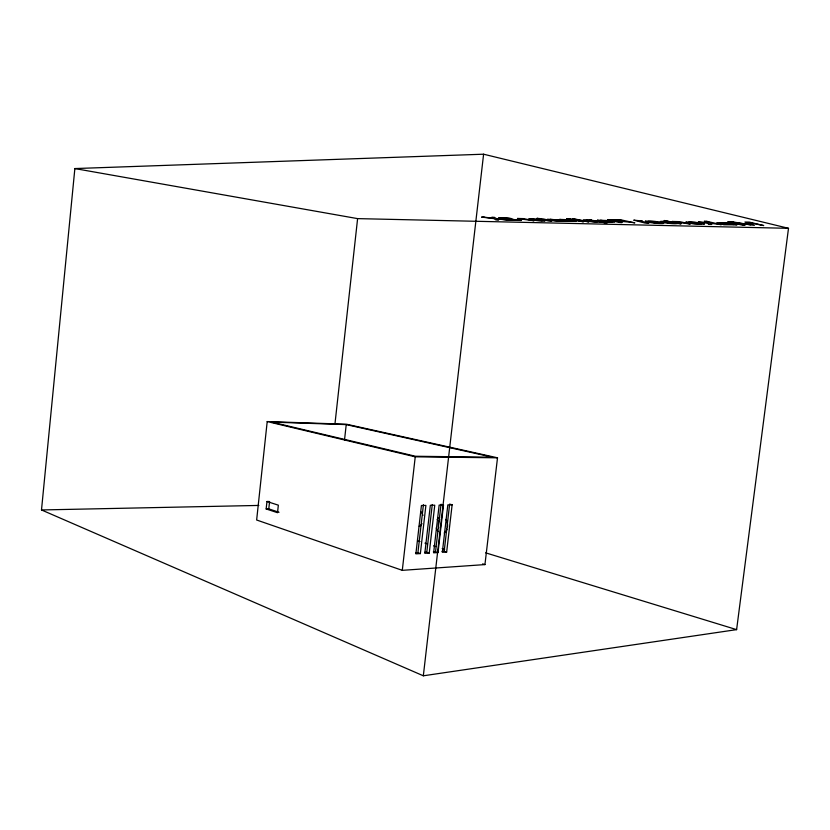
<?xml version="1.0" encoding="UTF-8"?>
<svg xmlns="http://www.w3.org/2000/svg" width="830" height="830" viewBox="0 0 830 830"><rect width="100%" height="100%" fill="white"/><g stroke="black" fill="none" stroke-linecap="round" stroke-linejoin="round"><path stroke-width="1.25" d="M41.5 509.952L74.866 168.563L483.6 154.204L788.5 228.312L736.615 629.628L423.331 675.796L41.5 509.952L258.846 505.429M267.208 421.567L256.646 520.005L402.291 570.335L484.938 564.587L497.512 457.807L346.66 424.255L267.208 421.567L415.239 456.822L497.512 457.807M266.959 501.507L278.341 505.169L277.531 512.712L266.16 508.956L266.959 501.507L268.713 501.465M279.025 512.266L268.785 508.894L269.594 501.455M334.915 424.317L357.606 218.622L788.5 228.312M344.523 439.921L346.224 424.607L271.701 422.096L415.477 456.261L492.574 457.216L346.224 424.607M402.291 570.335L415.239 456.822M420.364 553.589L415.882 553.849L421.422 505.512L425.894 505.408L420.364 553.589L417.905 552.79L423.414 504.713M429.235 553.071L424.815 553.33L430.334 505.304L434.754 505.2L429.235 553.071L426.776 552.282L432.274 504.516M438.001 552.562L435.532 551.774L441.01 504.308L443.5 504.993L438.001 552.562L433.634 552.822L439.143 505.096L443.5 504.993M423.331 675.796L483.6 154.204M446.654 552.054L444.185 551.276L449.642 504.111L452.132 504.796L446.654 552.054L442.338 552.313L447.827 504.899L452.132 504.796M419.617 526.023L420.914 525.068A8.279 5.592 87.8 0 0 421.993 523.647M439.672 517.225L438.333 518.19A8.466 5.831 87.2 0 0 437.223 519.642M444.185 532.974L445.129 532.31A8.466 5.831 87.2 0 0 447.069 529.021M415.664 552.925L417.905 552.79M424.566 552.407L426.776 552.282M433.353 551.898L435.532 551.774M442.027 551.4L444.185 551.276M266.16 508.956L268.785 508.894M726.188 223.768L722.878 223.581L733.699 224.494L720.046 222.886L730.711 223.322L727.339 222.772L716.83 222.648L723.864 224.743L737.019 224.795L727.796 223.54M74.866 168.563L357.606 218.622M485.623 552.832L736.615 629.628M417.552 540.807L420.022 541.575M424.95 543.131L427.419 543.899M433.582 545.839L436.051 546.607M442.214 548.547L444.673 549.325M482.635 563.861L484.938 564.587M445.762 519.383L446.488 520.545A8.466 5.831 87.2 0 1 447.515 526.926M438.022 531.542L436.985 529.872A8.466 5.831 87.2 0 1 436.279 527.89M420.603 526.334A8.259 5.592 87.8 0 1 419.14 526.179M421.225 511.934A8.279 5.592 87.8 0 1 422.927 515.503M438.697 527.797A8.445 5.841 87.2 0 1 439.641 519.559M550.186 219.442L565.095 221.299L555.177 221.195L547.385 219.234L558.663 219.898L550.186 219.442M607.902 219.67L615.507 221.071C614.169 221.735 621.929 223.063 622.168 222.502C608.857 219.94 633.342 222.419 634.867 222.865L620.176 219.691L607.902 219.67M645.418 221.185C648.666 223.581 677.84 224.951 655.223 221.423A7.397 0.706 5.3 0 0 650.253 221.019L645.418 221.185M688.869 222.243L698.393 222.928L688.869 222.243M597.507 220.22L600.609 221.247L611.969 221.973L602.217 221.548L606.357 222.108L614.688 222.233L606.419 220.479L597.507 220.22M704.369 223.944L694.741 223.944L690.384 223.353L701.35 223.82L688.776 223.031L685.788 222.098L694.337 222.056L704.369 223.944M551.753 221.029L548.755 221.06L536.937 218.311L543.65 218.996L551.753 221.029M663.616 221.724L669.364 223.114L675.537 223.27L670.287 222.015L663.616 221.724M559.669 219.421L573.592 221.237L564.462 220.687L568.104 221.237L576.259 221.413L567.886 219.711L559.669 219.421M677.498 223.488C672.985 224.878 646.508 220.033 669.405 221.703L664.052 220.51L681.129 223.83L677.498 223.488M660.659 222.948L655.119 222.907L648.272 221.444L654.808 221.662L660.659 222.948M499.017 217.616L517.453 220.106L509.153 219.929L510.844 220.261L521.292 220.479L501.673 217.958L511.695 218.643L507.887 218.02L499.017 217.616M544.999 220.78C543.681 221.994 519.601 218.477 532.217 218.736A6.65 0.591 5.8 0 1 536.605 219.099L544.999 220.78M586.322 220.168C595.276 223.083 606.108 221.413 586.322 220.168M599.436 221.89C595.183 223.083 570.542 218.612 591.468 220.209L590.037 219.909L607.041 223.073L599.436 221.89M648.759 223.063L645.19 223.083L633.747 220.147L641.061 220.884L642.534 221.205L640.625 221.174L648.759 223.063M531.148 219.058L536.782 220.355L542.384 220.604L531.148 219.058M600.453 220.417L608.836 221.133L600.453 220.417M611.388 219.929L615.165 220.811L624.399 221.102L619.346 220.023L611.388 219.929M562.294 221.05L553.102 220.157L562.294 221.05M519.684 218.84L517.484 218.456L523.357 218.601L534.074 220.749L519.684 218.84M674.551 221.88L672.279 221.454L679.718 221.641L690.311 224.027L674.551 221.88M483.994 217.138L481.556 217.087L493.85 218.591L496.008 219.95L498.56 220.002L496.651 218.913L509.433 220.23L496.423 218.643L494.369 217.335L491.754 217.284L493.518 218.321L483.994 217.138M568.716 218.726L566.548 218.684L570.781 219.151L568.716 218.726M574.08 218.829L571.922 218.788L588.823 221.901L574.08 218.829M706.797 221.32L704.265 221.278L712.742 223.229L698.227 221.994L708.115 223.021L708.467 224.411L711.767 224.474L711.3 223.363L721.301 224.681L706.797 221.32M732.06 221.797L727.796 221.714L742.238 225.117L745.091 225.179L732.88 222.305L754.377 225.366L748.764 222.616L763.714 225.563L749.355 222.118L744.935 222.035L750.652 224.816L732.06 221.797M572.793 219.577L570.625 219.535L583.459 221.786L572.793 219.577"/></g></svg>
